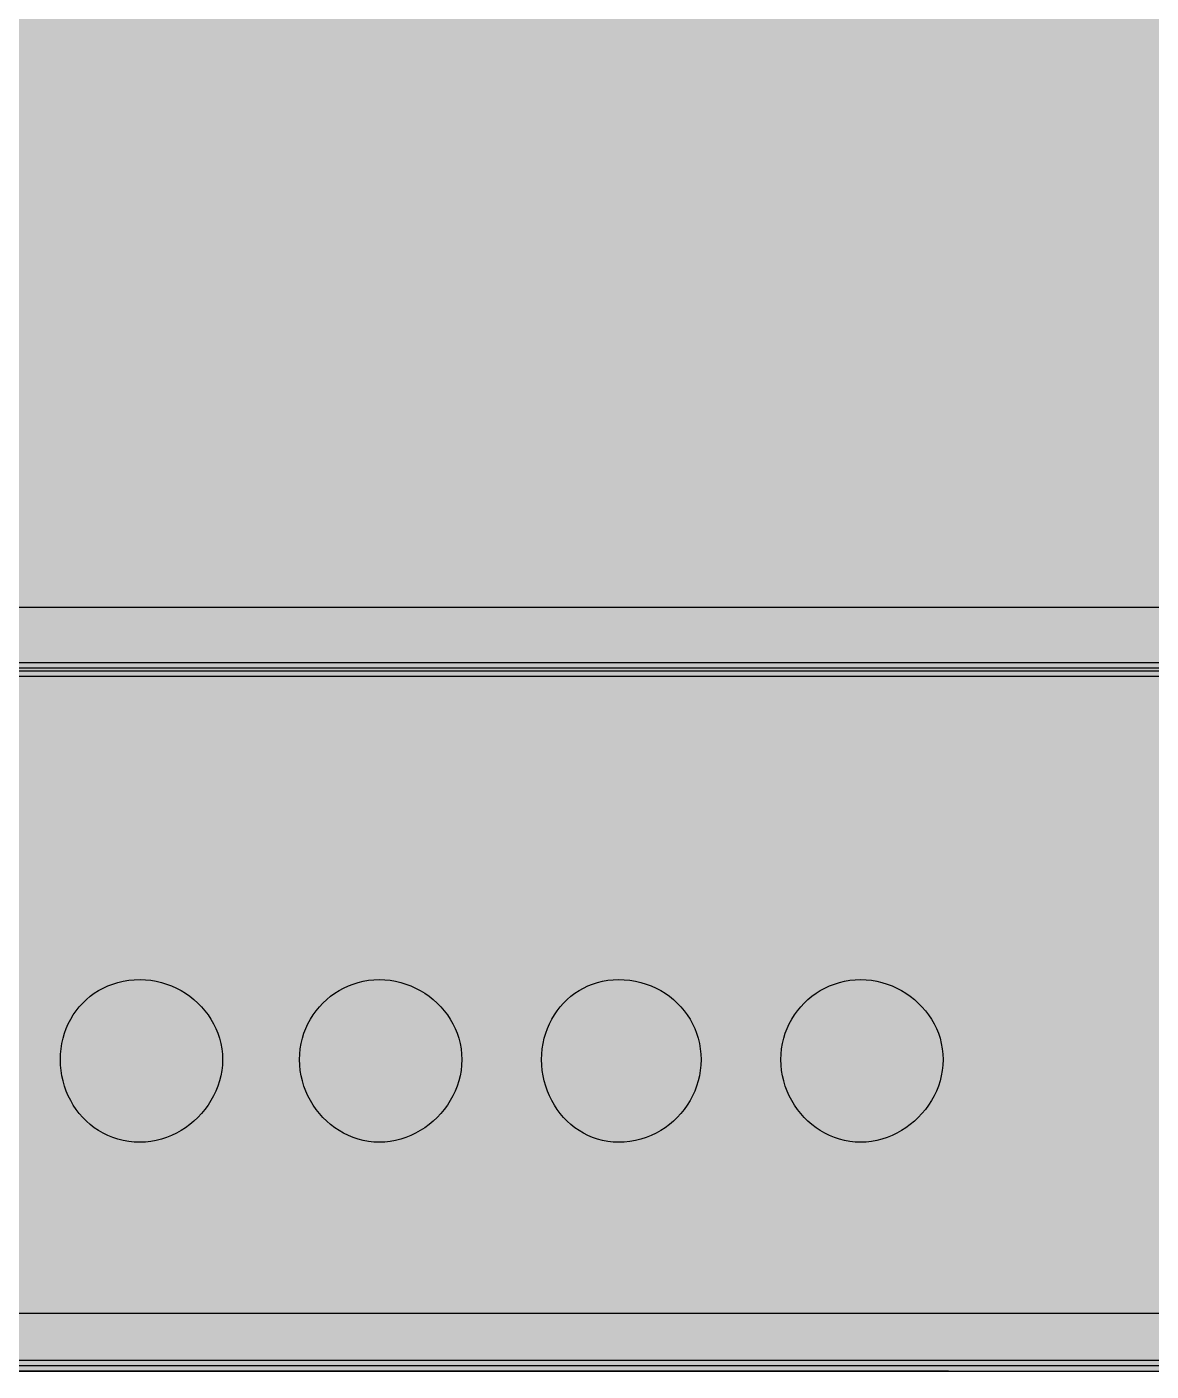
# Model space of a CAD drawing. Header units: millimetres. Extents: x 0 to 966, y -664 to 90.
# Drawn here: x 35.88 to 71.77, y -130 to -87.07 of the extents above; entities that cross this region are included whole.
import ezdxf

# ---------------------------------------------------------------- set-up
doc = ezdxf.new("R2010")
doc.units = ezdxf.units.MM
for name, color, linetype in [('HDL_BODY', 7, 'Continuous'), ('HDL_COLOUR', 7, 'Continuous'), ('HDL_DETAIL', 7, 'Continuous'), ('HDL_PRINT', 7, 'Continuous')]:
    doc.layers.add(name, color=color, linetype=linetype)

# ---------------------------------------------------------------- blocks, each defined once
blk = doc.blocks.new('M_R12.16.1-CD_FRONT')
at = {"layer": 'HDL_BODY', "true_color": 0x202126}
blk.add_hatch(color=250, dxfattribs=at).paths.add_polyline_path([(0, 0), (216, 0), (216, 90), (0, 90)])
at = {"layer": 'HDL_BODY', "true_color": 0x2a2a30}
blk.add_hatch(color=250, dxfattribs=at).paths.add_polyline_path([(0.4, 20.52), (215.6, 20.52), (215.6, 68.31), (0.4, 68.31)])
at = {"layer": 'HDL_BODY', "true_color": 0x23242a}
blk.add_hatch(color=250, dxfattribs=at).paths.add_polyline_path([(0.4, 0.5), (215.6, 0.5), (215.6, 19.8), (0.4, 19.8)])
at = {"layer": 'HDL_COLOUR', "true_color": 0x18191d}
for points in [[(42.13, 9.951), (42.124, 9.776), (42.105, 9.603), (42.074, 9.433), (42.032, 9.266), (41.979, 9.103), (41.916, 8.944), (41.842, 8.789), (41.759, 8.64), (41.667, 8.496), (41.566, 8.358), (41.457, 8.226), (41.34, 8.101), (41.215, 7.984), (41.084, 7.875), (40.947, 7.773), (40.803, 7.681), (40.654, 7.597), (40.5, 7.523), (40.342, 7.46), (40.179, 7.407), (40.013, 7.365), (39.843, 7.334), (39.671, 7.315), (39.497, 7.309), (39.312, 7.315), (39.133, 7.334), (38.959, 7.365), (38.79, 7.407), (38.626, 7.46), (38.469, 7.523), (38.318, 7.597), (38.173, 7.681), (38.035, 7.773), (37.904, 7.875), (37.781, 7.984), (37.664, 8.101), (37.556, 8.226), (37.456, 8.358), (37.363, 8.496), (37.28, 8.64), (37.205, 8.789), (37.14, 8.944), (37.083, 9.103), (37.037, 9.266), (37, 9.433), (36.974, 9.603), (36.957, 9.776), (36.952, 9.951), (36.957, 10.126), (36.974, 10.297), (37, 10.465), (37.037, 10.629), (37.083, 10.789), (37.14, 10.944), (37.205, 11.094), (37.28, 11.239), (37.363, 11.378), (37.456, 11.511), (37.556, 11.637), (37.664, 11.756), (37.781, 11.868), (37.904, 11.972), (38.035, 12.068), (38.173, 12.156), (38.318, 12.234), (38.469, 12.304), (38.626, 12.363), (38.79, 12.413), (38.959, 12.453), (39.133, 12.481), (39.312, 12.499), (39.497, 12.504), (39.671, 12.499), (39.843, 12.481), (40.013, 12.453), (40.179, 12.413), (40.342, 12.363), (40.5, 12.304), (40.654, 12.234), (40.803, 12.156), (40.947, 12.068), (41.084, 11.972), (41.215, 11.868), (41.34, 11.756), (41.457, 11.637), (41.566, 11.511), (41.667, 11.378), (41.759, 11.239), (41.842, 11.094), (41.916, 10.944), (41.979, 10.789), (42.032, 10.629), (42.074, 10.465), (42.105, 10.297), (42.124, 10.126), (42.13, 9.951)], [(49.766, 9.951), (49.76, 9.776), (49.741, 9.603), (49.711, 9.433), (49.669, 9.266), (49.616, 9.103), (49.552, 8.944), (49.479, 8.789), (49.396, 8.64), (49.303, 8.496), (49.202, 8.358), (49.093, 8.226), (48.976, 8.101), (48.852, 7.984), (48.721, 7.875), (48.583, 7.773), (48.44, 7.681), (48.291, 7.597), (48.137, 7.523), (47.978, 7.46), (47.816, 7.407), (47.649, 7.365), (47.48, 7.334), (47.308, 7.315), (47.133, 7.309), (46.959, 7.315), (46.788, 7.334), (46.62, 7.365), (46.457, 7.407), (46.297, 7.46), (46.143, 7.523), (45.993, 7.597), (45.849, 7.681), (45.71, 7.773), (45.578, 7.875), (45.452, 7.984), (45.333, 8.101), (45.221, 8.226), (45.117, 8.358), (45.021, 8.496), (44.934, 8.64), (44.855, 8.789), (44.786, 8.944), (44.726, 9.103), (44.677, 9.266), (44.637, 9.433), (44.609, 9.603), (44.591, 9.776), (44.586, 9.951), (44.591, 10.126), (44.609, 10.297), (44.637, 10.465), (44.677, 10.629), (44.726, 10.789), (44.786, 10.944), (44.855, 11.094), (44.934, 11.239), (45.021, 11.378), (45.117, 11.511), (45.221, 11.637), (45.333, 11.756), (45.452, 11.868), (45.578, 11.972), (45.71, 12.068), (45.849, 12.156), (45.993, 12.234), (46.143, 12.304), (46.297, 12.363), (46.457, 12.413), (46.62, 12.453), (46.788, 12.481), (46.959, 12.499), (47.133, 12.504), (47.308, 12.499), (47.48, 12.481), (47.649, 12.453), (47.816, 12.413), (47.978, 12.363), (48.137, 12.304), (48.291, 12.234), (48.44, 12.156), (48.583, 12.068), (48.721, 11.972), (48.852, 11.868), (48.976, 11.756), (49.093, 11.637), (49.202, 11.511), (49.303, 11.378), (49.396, 11.239), (49.479, 11.094), (49.552, 10.944), (49.616, 10.789), (49.669, 10.629), (49.711, 10.465), (49.741, 10.297), (49.76, 10.126), (49.766, 9.951)], [(57.4, 9.951), (57.394, 9.776), (57.377, 9.603), (57.348, 9.433), (57.309, 9.266), (57.259, 9.103), (57.198, 8.944), (57.129, 8.789), (57.049, 8.64), (56.96, 8.496), (56.863, 8.358), (56.757, 8.226), (56.643, 8.101), (56.521, 7.984), (56.392, 7.875), (56.256, 7.773), (56.113, 7.681), (55.963, 7.597), (55.808, 7.523), (55.647, 7.46), (55.48, 7.407), (55.308, 7.365), (55.132, 7.334), (54.951, 7.315), (54.767, 7.309), (54.593, 7.315), (54.423, 7.334), (54.258, 7.365), (54.097, 7.407), (53.941, 7.46), (53.791, 7.523), (53.645, 7.597), (53.506, 7.681), (53.373, 7.773), (53.246, 7.875), (53.125, 7.984), (53.012, 8.101), (52.906, 8.226), (52.808, 8.358), (52.718, 8.496), (52.636, 8.64), (52.562, 8.789), (52.497, 8.944), (52.442, 9.103), (52.395, 9.266), (52.359, 9.433), (52.332, 9.603), (52.316, 9.776), (52.311, 9.951), (52.316, 10.126), (52.332, 10.297), (52.359, 10.465), (52.395, 10.629), (52.442, 10.789), (52.497, 10.944), (52.562, 11.094), (52.636, 11.239), (52.718, 11.378), (52.808, 11.511), (52.906, 11.637), (53.012, 11.756), (53.125, 11.868), (53.246, 11.972), (53.373, 12.068), (53.506, 12.156), (53.645, 12.234), (53.791, 12.304), (53.941, 12.363), (54.097, 12.413), (54.258, 12.453), (54.423, 12.481), (54.593, 12.499), (54.767, 12.504), (54.951, 12.499), (55.132, 12.481), (55.308, 12.453), (55.48, 12.413), (55.647, 12.363), (55.808, 12.304), (55.963, 12.234), (56.113, 12.156), (56.256, 12.068), (56.392, 11.972), (56.521, 11.868), (56.643, 11.756), (56.757, 11.637), (56.863, 11.511), (56.96, 11.378), (57.049, 11.239), (57.129, 11.094), (57.198, 10.944), (57.259, 10.789), (57.309, 10.629), (57.348, 10.465), (57.377, 10.297), (57.394, 10.126), (57.4, 9.951)], [(65.125, 9.951), (65.119, 9.776), (65.1, 9.603), (65.07, 9.433), (65.028, 9.266), (64.975, 9.103), (64.911, 8.944), (64.838, 8.789), (64.755, 8.64), (64.662, 8.496), (64.561, 8.358), (64.452, 8.226), (64.335, 8.101), (64.211, 7.984), (64.08, 7.875), (63.942, 7.773), (63.799, 7.681), (63.65, 7.597), (63.496, 7.523), (63.337, 7.46), (63.175, 7.407), (63.008, 7.365), (62.839, 7.334), (62.667, 7.315), (62.492, 7.309), (62.318, 7.315), (62.147, 7.334), (61.98, 7.365), (61.816, 7.407), (61.657, 7.46), (61.502, 7.523), (61.352, 7.597), (61.208, 7.681), (61.07, 7.773), (60.938, 7.875), (60.812, 7.984), (60.693, 8.101), (60.582, 8.226), (60.478, 8.358), (60.382, 8.496), (60.295, 8.64), (60.217, 8.789), (60.148, 8.944), (60.088, 9.103), (60.038, 9.266), (59.999, 9.433), (59.971, 9.603), (59.953, 9.776), (59.947, 9.951), (59.953, 10.126), (59.971, 10.297), (59.999, 10.465), (60.038, 10.629), (60.088, 10.789), (60.148, 10.944), (60.217, 11.094), (60.295, 11.239), (60.382, 11.378), (60.478, 11.511), (60.582, 11.637), (60.693, 11.756), (60.812, 11.868), (60.938, 11.972), (61.07, 12.068), (61.208, 12.156), (61.352, 12.234), (61.502, 12.304), (61.657, 12.363), (61.816, 12.413), (61.98, 12.453), (62.147, 12.481), (62.318, 12.499), (62.492, 12.504), (62.667, 12.499), (62.839, 12.481), (63.008, 12.453), (63.175, 12.413), (63.337, 12.363), (63.496, 12.304), (63.65, 12.234), (63.799, 12.156), (63.942, 12.068), (64.08, 11.972), (64.211, 11.868), (64.335, 11.756), (64.452, 11.637), (64.561, 11.511), (64.662, 11.378), (64.755, 11.239), (64.838, 11.094), (64.911, 10.944), (64.975, 10.789), (65.028, 10.629), (65.07, 10.465), (65.1, 10.297), (65.119, 10.126), (65.125, 9.951)]]:
    blk.add_hatch(color=250, dxfattribs=at).paths.add_polyline_path(points)
at = {"layer": 'HDL_PRINT', "true_color": 0xdee1e9}
for points in [[(42.832, 40.948), (43.798, 42.535), (44.674, 40.948), (42.832, 40.948)], [(59.42, 40.948), (60.297, 42.622), (61.174, 40.948), (59.42, 40.948)], [(44.325, 38.749), (44.763, 38.66), (44.737, 38.583), (44.709, 38.512), (44.681, 38.446), (44.651, 38.385), (44.619, 38.329), (44.585, 38.279), (44.547, 38.234), (44.506, 38.194), (44.461, 38.16), (44.411, 38.131), (44.38, 38.081), (44.34, 38.036), (44.293, 37.996), (44.239, 37.962), (44.182, 37.933), (44.121, 37.909), (44.06, 37.89), (43.998, 37.877), (43.939, 37.869), (43.884, 37.866), (43.79, 37.87), (43.701, 37.883), (43.617, 37.902), (43.536, 37.928), (43.46, 37.96), (43.389, 37.996), (43.321, 38.036), (43.258, 38.079), (43.2, 38.125), (43.145, 38.172), (43.096, 38.22), (43.049, 38.27), (43.008, 38.324), (42.971, 38.383), (42.938, 38.446), (42.91, 38.514), (42.886, 38.586), (42.866, 38.663), (42.851, 38.744), (42.841, 38.829), (42.834, 38.919), (42.832, 39.013), (42.834, 39.129), (42.841, 39.236), (42.851, 39.336), (42.866, 39.428), (42.886, 39.513), (42.91, 39.591), (42.938, 39.662), (42.971, 39.728), (43.008, 39.788), (43.049, 39.843), (43.096, 39.893), (43.145, 39.961), (43.2, 40.02), (43.258, 40.072), (43.321, 40.115), (43.389, 40.152), (43.46, 40.182), (43.536, 40.205), (43.617, 40.223), (43.701, 40.235), (43.79, 40.242), (43.884, 40.244), (43.96, 40.241), (44.032, 40.233), (44.1, 40.22), (44.164, 40.202), (44.225, 40.178), (44.283, 40.149), (44.339, 40.115), (44.394, 40.075), (44.447, 40.03), (44.5, 39.979), (44.552, 39.947), (44.593, 39.91), (44.626, 39.867), (44.652, 39.819), (44.674, 39.768), (44.694, 39.714), (44.714, 39.657), (44.737, 39.599), (44.763, 39.539), (44.325, 39.453), (44.32, 39.49), (44.305, 39.528), (44.283, 39.565), (44.254, 39.603), (44.221, 39.641), (44.185, 39.68), (44.147, 39.718), (44.11, 39.75), (44.073, 39.772), (44.035, 39.788), (43.998, 39.797), (43.96, 39.802), (43.922, 39.804), (43.884, 39.804), (43.825, 39.804), (43.768, 39.802), (43.712, 39.797), (43.658, 39.788), (43.607, 39.774), (43.559, 39.752), (43.516, 39.721), (43.478, 39.681), (43.445, 39.629), (43.417, 39.596), (43.388, 39.556), (43.362, 39.511), (43.337, 39.458), (43.315, 39.4), (43.297, 39.334), (43.283, 39.263), (43.274, 39.184), (43.27, 39.099), (43.273, 39.02), (43.28, 38.942), (43.292, 38.866), (43.307, 38.794), (43.326, 38.725), (43.347, 38.662), (43.37, 38.605), (43.394, 38.556), (43.419, 38.515), (43.445, 38.484), (43.482, 38.451), (43.525, 38.419), (43.572, 38.389), (43.621, 38.362), (43.67, 38.339), (43.718, 38.321), (43.761, 38.31), (43.798, 38.306), (43.868, 38.306), (43.928, 38.308), (43.982, 38.313), (44.029, 38.323), (44.071, 38.338), (44.11, 38.362), (44.147, 38.395), (44.18, 38.429), (44.212, 38.463), (44.242, 38.499), (44.269, 38.538), (44.292, 38.582), (44.31, 38.631), (44.321, 38.686), (44.325, 38.749)]]:
    blk.add_hatch(color=254, dxfattribs=at).paths.add_polyline_path(points)
h = blk.add_hatch(color=254, dxfattribs=at)
h.paths.add_polyline_path([(59.42, 40.158), (60.211, 40.158), (60.277, 40.158), (60.341, 40.158), (60.403, 40.158), (60.463, 40.158), (60.518, 40.158), (60.568, 40.158), (60.612, 40.158), (60.65, 40.158), (60.711, 40.128), (60.766, 40.105), (60.814, 40.086), (60.858, 40.068), (60.897, 40.051), (60.933, 40.032), (60.967, 40.009), (60.999, 39.979), (61.032, 39.917), (61.064, 39.862), (61.093, 39.81), (61.12, 39.76), (61.142, 39.711), (61.159, 39.659), (61.17, 39.602), (61.174, 39.539), (61.2, 39.507), (61.221, 39.468), (61.236, 39.423), (61.247, 39.371), (61.255, 39.312), (61.259, 39.247), (61.262, 39.175), (61.263, 39.097), (61.263, 39.013), (61.263, 38.947), (61.263, 38.881), (61.263, 38.818), (61.263, 38.758), (61.263, 38.703), (61.263, 38.652), (61.263, 38.608), (61.263, 38.57), (61.233, 38.515), (61.204, 38.464), (61.175, 38.417), (61.145, 38.373), (61.116, 38.328), (61.087, 38.284), (61.058, 38.237), (61.029, 38.186), (60.999, 38.131), (60.967, 38.127), (60.933, 38.116), (60.897, 38.099), (60.858, 38.076), (60.814, 38.05), (60.766, 38.02), (60.711, 37.988), (60.65, 37.955), (60.611, 37.955), (60.571, 37.955), (60.529, 37.955), (60.481, 37.955), (60.428, 37.955), (60.367, 37.955), (60.297, 37.955), (59.42, 37.955), (59.42, 40.158)])
h.paths.add_polyline_path([(59.859, 39.804), (59.859, 38.306), (60.211, 38.306), (60.254, 38.306), (60.298, 38.306), (60.341, 38.306), (60.385, 38.306), (60.429, 38.306), (60.472, 38.306), (60.51, 38.339), (60.546, 38.365), (60.579, 38.385), (60.608, 38.405), (60.63, 38.426), (60.644, 38.451), (60.65, 38.484), (60.686, 38.491), (60.71, 38.51), (60.725, 38.538), (60.732, 38.575), (60.735, 38.616), (60.735, 38.66), (60.765, 38.697), (60.787, 38.741), (60.803, 38.792), (60.813, 38.847), (60.82, 38.907), (60.823, 38.969), (60.824, 39.034), (60.824, 39.099), (60.824, 39.17), (60.822, 39.231), (60.817, 39.284), (60.808, 39.332), (60.792, 39.375), (60.768, 39.415), (60.735, 39.453), (60.735, 39.49), (60.733, 39.528), (60.729, 39.565), (60.719, 39.603), (60.704, 39.641), (60.681, 39.68), (60.65, 39.718), (60.612, 39.724), (60.584, 39.74), (60.561, 39.761), (60.538, 39.782), (60.51, 39.798), (60.472, 39.804), (60.439, 39.804), (60.404, 39.804), (60.365, 39.804), (60.319, 39.804), (60.265, 39.804), (60.201, 39.804), (60.124, 39.804), (60.033, 39.804), (59.859, 39.804)])
at = {"layer": 'HDL_DETAIL', "color": 251, "true_color": 0x52555c}
for points in [[(0.001, 0), (216, 0), (216, 89.824), (0.001, 89.824), (0.001, 0)], [(0.352, 0.176), (215.824, 0.176), (215.824, 90), (0.352, 90), (0.352, 0.176)], [(0.001, 22.192), (216, 22.192), (216, 67.544), (0.001, 67.544), (0.001, 22.192)], [(0.352, 22.368), (215.824, 22.368), (215.824, 67.72), (0.352, 67.72), (0.352, 22.368)], [(42.13, 9.951), (42.124, 9.776), (42.105, 9.603), (42.074, 9.433), (42.032, 9.266), (41.979, 9.103), (41.916, 8.944), (41.842, 8.789), (41.759, 8.64), (41.667, 8.496), (41.566, 8.358), (41.457, 8.226), (41.34, 8.101), (41.215, 7.984), (41.084, 7.875), (40.947, 7.773), (40.803, 7.681), (40.654, 7.597), (40.5, 7.523), (40.342, 7.46), (40.179, 7.407), (40.013, 7.365), (39.843, 7.334), (39.671, 7.315), (39.497, 7.309), (39.312, 7.315), (39.133, 7.334), (38.959, 7.365), (38.79, 7.407), (38.626, 7.46), (38.469, 7.523), (38.318, 7.597), (38.173, 7.681), (38.035, 7.773), (37.904, 7.875), (37.781, 7.984), (37.664, 8.101), (37.556, 8.226), (37.456, 8.358), (37.363, 8.496), (37.28, 8.64), (37.205, 8.789), (37.14, 8.944), (37.083, 9.103), (37.037, 9.266), (37, 9.433), (36.974, 9.603), (36.957, 9.776), (36.952, 9.951), (36.957, 10.126), (36.974, 10.297), (37, 10.465), (37.037, 10.629), (37.083, 10.789), (37.14, 10.944), (37.205, 11.094), (37.28, 11.239), (37.363, 11.378), (37.456, 11.511), (37.556, 11.637), (37.664, 11.756), (37.781, 11.868), (37.904, 11.972), (38.035, 12.068), (38.173, 12.156), (38.318, 12.234), (38.469, 12.304), (38.626, 12.363), (38.79, 12.413), (38.959, 12.453), (39.133, 12.481), (39.312, 12.499), (39.497, 12.504), (39.671, 12.499), (39.843, 12.481), (40.013, 12.453), (40.179, 12.413), (40.342, 12.363), (40.5, 12.304), (40.654, 12.234), (40.803, 12.156), (40.947, 12.068), (41.084, 11.972), (41.215, 11.868), (41.34, 11.756), (41.457, 11.637), (41.566, 11.511), (41.667, 11.378), (41.759, 11.239), (41.842, 11.094), (41.916, 10.944), (41.979, 10.789), (42.032, 10.629), (42.074, 10.465), (42.105, 10.297), (42.124, 10.126), (42.13, 9.951)], [(49.766, 9.951), (49.76, 9.776), (49.741, 9.603), (49.711, 9.433), (49.669, 9.266), (49.616, 9.103), (49.552, 8.944), (49.479, 8.789), (49.396, 8.64), (49.303, 8.496), (49.202, 8.358), (49.093, 8.226), (48.976, 8.101), (48.852, 7.984), (48.721, 7.875), (48.583, 7.773), (48.44, 7.681), (48.291, 7.597), (48.137, 7.523), (47.978, 7.46), (47.816, 7.407), (47.649, 7.365), (47.48, 7.334), (47.308, 7.315), (47.133, 7.309), (46.959, 7.315), (46.788, 7.334), (46.62, 7.365), (46.457, 7.407), (46.297, 7.46), (46.143, 7.523), (45.993, 7.597), (45.849, 7.681), (45.71, 7.773), (45.578, 7.875), (45.452, 7.984), (45.333, 8.101), (45.221, 8.226), (45.117, 8.358), (45.021, 8.496), (44.934, 8.64), (44.855, 8.789), (44.786, 8.944), (44.726, 9.103), (44.677, 9.266), (44.637, 9.433), (44.609, 9.603), (44.591, 9.776), (44.586, 9.951), (44.591, 10.126), (44.609, 10.297), (44.637, 10.465), (44.677, 10.629), (44.726, 10.789), (44.786, 10.944), (44.855, 11.094), (44.934, 11.239), (45.021, 11.378), (45.117, 11.511), (45.221, 11.637), (45.333, 11.756), (45.452, 11.868), (45.578, 11.972), (45.71, 12.068), (45.849, 12.156), (45.993, 12.234), (46.143, 12.304), (46.297, 12.363), (46.457, 12.413), (46.62, 12.453), (46.788, 12.481), (46.959, 12.499), (47.133, 12.504), (47.308, 12.499), (47.48, 12.481), (47.649, 12.453), (47.816, 12.413), (47.978, 12.363), (48.137, 12.304), (48.291, 12.234), (48.44, 12.156), (48.583, 12.068), (48.721, 11.972), (48.852, 11.868), (48.976, 11.756), (49.093, 11.637), (49.202, 11.511), (49.303, 11.378), (49.396, 11.239), (49.479, 11.094), (49.552, 10.944), (49.616, 10.789), (49.669, 10.629), (49.711, 10.465), (49.741, 10.297), (49.76, 10.126), (49.766, 9.951)], [(57.4, 9.951), (57.394, 9.776), (57.377, 9.603), (57.348, 9.433), (57.309, 9.266), (57.259, 9.103), (57.198, 8.944), (57.129, 8.789), (57.049, 8.64), (56.96, 8.496), (56.863, 8.358), (56.757, 8.226), (56.643, 8.101), (56.521, 7.984), (56.392, 7.875), (56.256, 7.773), (56.113, 7.681), (55.963, 7.597), (55.808, 7.523), (55.647, 7.46), (55.48, 7.407), (55.308, 7.365), (55.132, 7.334), (54.951, 7.315), (54.767, 7.309), (54.593, 7.315), (54.423, 7.334), (54.258, 7.365), (54.097, 7.407), (53.941, 7.46), (53.791, 7.523), (53.645, 7.597), (53.506, 7.681), (53.373, 7.773), (53.246, 7.875), (53.125, 7.984), (53.012, 8.101), (52.906, 8.226), (52.808, 8.358), (52.718, 8.496), (52.636, 8.64), (52.562, 8.789), (52.497, 8.944), (52.442, 9.103), (52.395, 9.266), (52.359, 9.433), (52.332, 9.603), (52.316, 9.776), (52.311, 9.951), (52.316, 10.126), (52.332, 10.297), (52.359, 10.465), (52.395, 10.629), (52.442, 10.789), (52.497, 10.944), (52.562, 11.094), (52.636, 11.239), (52.718, 11.378), (52.808, 11.511), (52.906, 11.637), (53.012, 11.756), (53.125, 11.868), (53.246, 11.972), (53.373, 12.068), (53.506, 12.156), (53.645, 12.234), (53.791, 12.304), (53.941, 12.363), (54.097, 12.413), (54.258, 12.453), (54.423, 12.481), (54.593, 12.499), (54.767, 12.504), (54.951, 12.499), (55.132, 12.481), (55.308, 12.453), (55.48, 12.413), (55.647, 12.363), (55.808, 12.304), (55.963, 12.234), (56.113, 12.156), (56.256, 12.068), (56.392, 11.972), (56.521, 11.868), (56.643, 11.756), (56.757, 11.637), (56.863, 11.511), (56.96, 11.378), (57.049, 11.239), (57.129, 11.094), (57.198, 10.944), (57.259, 10.789), (57.309, 10.629), (57.348, 10.465), (57.377, 10.297), (57.394, 10.126), (57.4, 9.951)], [(65.125, 9.951), (65.119, 9.776), (65.1, 9.603), (65.07, 9.433), (65.028, 9.266), (64.975, 9.103), (64.911, 8.944), (64.838, 8.789), (64.755, 8.64), (64.662, 8.496), (64.561, 8.358), (64.452, 8.226), (64.335, 8.101), (64.211, 7.984), (64.08, 7.875), (63.942, 7.773), (63.799, 7.681), (63.65, 7.597), (63.496, 7.523), (63.337, 7.46), (63.175, 7.407), (63.008, 7.365), (62.839, 7.334), (62.667, 7.315), (62.492, 7.309), (62.318, 7.315), (62.147, 7.334), (61.98, 7.365), (61.816, 7.407), (61.657, 7.46), (61.502, 7.523), (61.352, 7.597), (61.208, 7.681), (61.07, 7.773), (60.938, 7.875), (60.812, 7.984), (60.693, 8.101), (60.582, 8.226), (60.478, 8.358), (60.382, 8.496), (60.295, 8.64), (60.217, 8.789), (60.148, 8.944), (60.088, 9.103), (60.038, 9.266), (59.999, 9.433), (59.971, 9.603), (59.953, 9.776), (59.947, 9.951), (59.953, 10.126), (59.971, 10.297), (59.999, 10.465), (60.038, 10.629), (60.088, 10.789), (60.148, 10.944), (60.217, 11.094), (60.295, 11.239), (60.382, 11.378), (60.478, 11.511), (60.582, 11.637), (60.693, 11.756), (60.812, 11.868), (60.938, 11.972), (61.07, 12.068), (61.208, 12.156), (61.352, 12.234), (61.502, 12.304), (61.657, 12.363), (61.816, 12.413), (61.98, 12.453), (62.147, 12.481), (62.318, 12.499), (62.492, 12.504), (62.667, 12.499), (62.839, 12.481), (63.008, 12.453), (63.175, 12.413), (63.337, 12.363), (63.496, 12.304), (63.65, 12.234), (63.799, 12.156), (63.942, 12.068), (64.08, 11.972), (64.211, 11.868), (64.335, 11.756), (64.452, 11.637), (64.561, 11.511), (64.662, 11.378), (64.755, 11.239), (64.838, 11.094), (64.911, 10.944), (64.975, 10.789), (65.028, 10.629), (65.07, 10.465), (65.1, 10.297), (65.119, 10.126), (65.125, 9.951)]]:
    blk.add_lwpolyline(points, close=True, dxfattribs=at)
for points in [[(0.79, 24.393), (214.506, 24.393)], [(0.79, 24.393), (214.506, 24.393)], [(0.79, 24.393), (214.506, 24.393)], [(0.79, 24.393), (214.506, 24.393)], [(0.79, 24.393), (214.506, 24.393)], [(0.79, 24.393), (214.506, 24.393)], [(0.79, 24.393), (214.506, 24.393)], [(0.79, 24.393), (214.506, 24.393)], [(0.79, 24.393), (214.506, 24.393)], [(0.79, 24.393), (214.506, 24.393)], [(0.79, 24.393), (214.506, 24.393)], [(0.79, 24.393), (214.506, 24.393)], [(0.79, 24.393), (214.506, 24.393)], [(0.79, 24.393), (214.506, 24.393)], [(0.79, 24.393), (214.506, 24.393)], [(0.79, 24.393), (214.506, 24.393)], [(0.79, 24.393), (214.506, 24.393)], [(0.79, 24.393), (214.506, 24.393)], [(0.79, 24.393), (214.506, 24.393)], [(0.79, 24.393), (214.506, 24.393)], [(0.79, 24.393), (215.999, 24.393)], [(0.352, 22.456), (214.858, 22.456)], [(0.352, 22.456), (214.858, 22.456)], [(0.352, 22.456), (214.858, 22.456)], [(0.352, 22.456), (214.858, 22.456)], [(0.352, 22.456), (214.858, 22.456)], [(0.352, 22.456), (214.858, 22.456)], [(0.352, 22.456), (214.858, 22.456)], [(0.352, 22.456), (214.858, 22.456)], [(0.352, 22.456), (214.858, 22.456)], [(0.352, 22.456), (214.858, 22.456)], [(0.352, 22.456), (214.858, 22.456)], [(0.352, 22.456), (214.858, 22.456)], [(0.352, 22.456), (214.858, 22.456)], [(0.352, 22.456), (214.858, 22.456)], [(0.352, 22.456), (214.858, 22.456)], [(0.352, 22.456), (214.858, 22.456)], [(0.352, 22.456), (214.858, 22.456)], [(0.352, 22.456), (214.858, 22.456)], [(0.352, 22.456), (214.858, 22.456)], [(0.352, 22.456), (214.858, 22.456)], [(0.352, 22.456), (215.824, 22.456)], [(0.703, 22.632), (214.506, 22.632)], [(0.703, 22.632), (214.506, 22.632)], [(0.703, 22.632), (214.506, 22.632)], [(0.703, 22.632), (214.506, 22.632)], [(0.703, 22.632), (214.506, 22.632)], [(0.703, 22.632), (214.506, 22.632)], [(0.703, 22.632), (214.506, 22.632)], [(0.703, 22.632), (214.506, 22.632)], [(0.703, 22.632), (214.506, 22.632)], [(0.703, 22.632), (214.506, 22.632)], [(0.703, 22.632), (214.506, 22.632)], [(0.703, 22.632), (214.506, 22.632)], [(0.703, 22.632), (214.506, 22.632)], [(0.703, 22.632), (214.506, 22.632)], [(0.703, 22.632), (214.506, 22.632)], [(0.703, 22.632), (214.506, 22.632)], [(0.703, 22.632), (214.506, 22.632)], [(0.703, 22.632), (214.506, 22.632)], [(0.703, 22.632), (214.506, 22.632)], [(0.703, 22.632), (214.506, 22.632)], [(0.703, 22.632), (215.999, 22.632)], [(0.352, 1.849), (127.088, 1.849)], [(0.352, 1.849), (127.088, 1.849)], [(0.352, 1.849), (127.088, 1.849)], [(0.352, 1.849), (127.088, 1.849)], [(0.352, 1.849), (127.088, 1.849)], [(0.352, 1.849), (127.088, 1.849)], [(0.352, 1.849), (127.088, 1.849)], [(0.352, 1.849), (127.088, 1.849)], [(0.352, 1.849), (127.088, 1.849)], [(0.352, 1.849), (127.088, 1.849)], [(0.352, 1.849), (127.088, 1.849)], [(0.352, 1.849), (127.088, 1.849)], [(0.352, 1.849), (127.088, 1.849)], [(0.352, 1.849), (127.088, 1.849)], [(0.352, 1.849), (127.088, 1.849)], [(0.352, 1.849), (127.088, 1.849)], [(0.352, 1.849), (127.088, 1.849)], [(0.352, 1.849), (127.088, 1.849)], [(0.352, 1.849), (127.088, 1.849)], [(0.352, 1.849), (127.088, 1.849)], [(0.352, 1.849), (205.027, 1.849)], [(65.3, 0), (0.001, 0)], [(65.3, 0), (0.001, 0)], [(65.3, 0), (0.001, 0)], [(65.3, 0), (0.001, 0)], [(65.3, 0), (0.001, 0)], [(65.3, 0), (0.001, 0)], [(65.3, 0), (0.001, 0)], [(65.3, 0), (0.001, 0)], [(65.3, 0), (0.001, 0)], [(65.3, 0), (0.001, 0)], [(65.3, 0), (0.001, 0)], [(65.3, 0), (0.001, 0)], [(65.3, 0), (0.001, 0)], [(65.3, 0), (0.001, 0)], [(65.3, 0), (0.001, 0)], [(65.3, 0), (0.001, 0)], [(65.3, 0), (0.001, 0)], [(65.3, 0), (0.001, 0)], [(65.3, 0), (0.001, 0)], [(65.3, 0), (0.001, 0)], [(65.3, 0), (0.001, 0)], [(0.352, 0.352), (143.064, 0.352)], [(0.352, 0.352), (143.064, 0.352)], [(0.352, 0.352), (143.064, 0.352)], [(0.352, 0.352), (143.064, 0.352)], [(0.352, 0.352), (143.064, 0.352)], [(0.352, 0.352), (143.064, 0.352)], [(0.352, 0.352), (143.064, 0.352)], [(0.352, 0.352), (143.064, 0.352)], [(0.352, 0.352), (143.064, 0.352)], [(0.352, 0.352), (143.064, 0.352)], [(0.352, 0.352), (143.064, 0.352)], [(0.352, 0.352), (143.064, 0.352)], [(0.352, 0.352), (143.064, 0.352)], [(0.352, 0.352), (143.064, 0.352)], [(0.352, 0.352), (143.064, 0.352)], [(0.352, 0.352), (143.064, 0.352)], [(0.352, 0.352), (143.064, 0.352)], [(0.352, 0.352), (143.064, 0.352)], [(0.352, 0.352), (143.064, 0.352)], [(0.352, 0.352), (143.064, 0.352)], [(0.352, 0.352), (215.91, 0.352)]]:
    blk.add_lwpolyline(points, dxfattribs=at)

msp = doc.modelspace()

# ---------------------------------------------------------------- block references
msp.add_blockref('M_R12.16.1-CD_FRONT', (0, -130))

doc.saveas('drawing.dxf')
